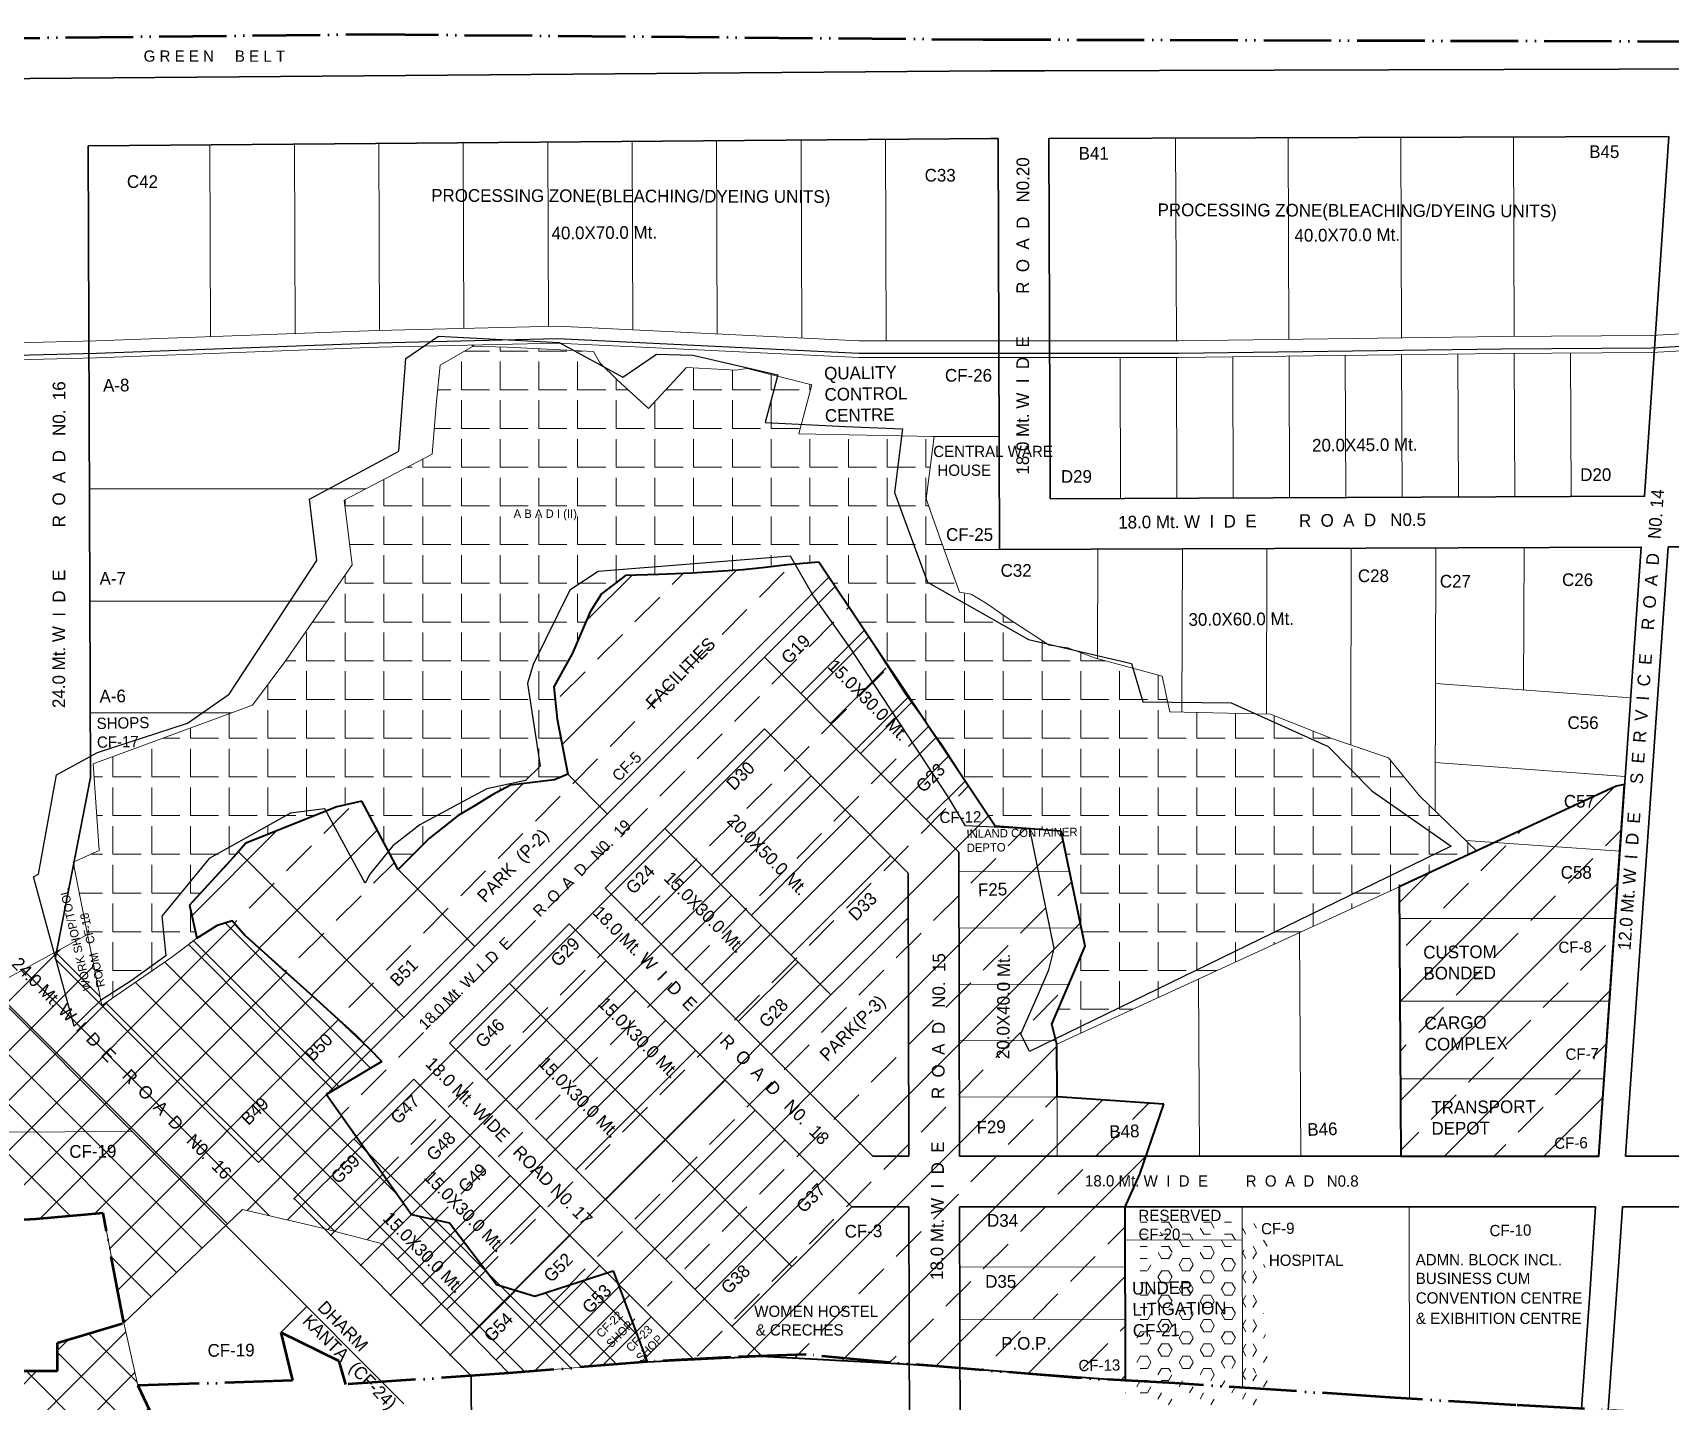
# Model space of a CAD drawing. Header units: inches. Extents: x 2755070 to 2758231, y 746334 to 747634.
# Drawn here: x 2755722 to 2756304, y 746586 to 747072 of the extents above; entities that cross this region are included whole.
import ezdxf

# ---------------------------------------------------------------- set-up
doc = ezdxf.new("R2010")
doc.units = ezdxf.units.IN
doc.header["$MEASUREMENT"] = 0
doc.linetypes.add('ACAD_ISO05W100', pattern=[33, 24, -3, 0, -3, 0, -3])
for name, color, linetype, lineweight in [('area acq', 7, 'Continuous', 5), ('BO', 7, 'Continuous', 50), ('BOUNARY PHASE 1', 7, 'Continuous', 40), ('bound old', 7, 'Continuous', 50), ('HATCH', 7, 'Continuous', 5), ('PLOT', 7, 'Continuous', 20), ('ROAD', 7, 'Continuous', 35), ('VILL.', 7, 'Continuous', 20)]:
    doc.layers.add(name, color=color, linetype=linetype, lineweight=lineweight)
for name, color, linetype in [('H.T. LINE', 7, 'Continuous'), ('Layer1', 7, 'Continuous'), ('TEXT', 7, 'Continuous'), ('VILL NEW', 7, 'Continuous')]:
    doc.layers.add(name, color=color, linetype=linetype)
doc.styles.get("Standard").update_dxf_attribs({"font": 'comic.ttf'})
pattern_1 = [(45, (2770449.656586409, 747605.5221154988), (-17.67766952966369, 17.67766952966369), []), (45, (2770467.334255934, 747605.5221154988), (-17.67766952966369, 17.67766952966369), [12.5, -6.249999999999999])]

msp = doc.modelspace()

# ---------------------------------------------------------------- hatches: boundary and pattern name
at = {"layer": 'area acq', "ltscale": 0.25}
h = msp.add_hatch(dxfattribs=at)
h.set_pattern_fill('ANSI37', color=256, scale=100, style=0)
h.set_pattern_definition([(314.9957751405544, (2756208.131703019, 746709.9857139885), (8.83948649621661, 8.838182985388126), []), (44.99577514055436, (2756208.131703019, 746709.9857139885), (-8.838182985388126, 8.83948649621661), [])])
h.paths.add_polyline_path([(2755331.876562953, 746802.3500085175), (2755373.495161295, 746811.3540250659), (2755383.851865888, 746818.825438112), (2755379.491586447, 746868.3963958323), (2755462.547255874, 746867.4527057111), (2755468.323997974, 746864.7118404806), (2755491.430966258, 746865.8658887446), (2755513.527015567, 746859.2301145196), (2755524.213986516, 746858.0760707259), (2755534.382923961, 746858.6437023878), (2755544.551861525, 746859.2113340497), (2755550.545231938, 746859.355591774), (2755556.538602352, 746859.4998494685), (2755561.874013543, 746869.7024965882), (2755591.520678639, 746869.8711242676), (2755651.545130134, 746869.8828819394), (2755651.978628755, 746820.3332131505), (2755699.271409273, 746841.7080289125), (2755706.404781938, 746812.7332989275), (2755705.92922461, 746790.8835022151), (2755681.72966814, 746782.7158719599), (2755693.88722527, 746725.9120858908), (2755741.915180445, 746752.0070670545), (2755746.931667209, 746726.826449722), (2755771.784946322, 746743.9719720185), (2755780.72497499, 746750.7587409616), (2755788.055797338, 746755.4023201764), (2755793.241016626, 746757.0097102523), (2755797.889831185, 746751.6517359316), (2755804.594854593, 746745.5793642998), (2755811.29987812, 746739.5069926679), (2755824.227308393, 746727.9673458636), (2755837.154738665, 746716.427699089), (2755846.452367783, 746706.9619407356), (2755826.605503678, 746695.5315925479), (2755856.939822674, 746652.5444308519), (2755870.45711422, 746649.6639885008), (2755887.092006564, 746627.7569737732), (2755900.698988318, 746623.5749217868), (2755928.610748291, 746632.6360262632), (2755940.614648938, 746600.3327777982), (2755891.496400952, 746596.2431036532), (2755869.09675622, 746619.2126761377), (2755846.697111607, 746642.1822486818), (2755824.912756085, 746647.8897424936), (2755796.906719923, 746654.398917377), (2755754.81980896, 746614.1209794283), (2755759.717867732, 746591.838093698), (2755767.184384108, 746576.0379541218), (2755717.184384108, 746576.0379541218), (2755717.184384108, 746597.0379541218), (2755731.184384108, 746597.0379541218), (2755731.184384108, 746607.0379541218), (2755754.766492844, 746614.089748174), (2755751.085488677, 746633.5986801684), (2755747.40448451, 746653.1076121628), (2755723.481677055, 746650.9352615476), (2755696.988645077, 746649.7503401637), (2755664.465823531, 746647.803833425), (2755645.052176714, 746640.8781981468), (2755622.402933836, 746633.0291463137), (2755619.266314507, 746646.1582631767), (2755616.489626884, 746657.7807943225), (2755614.164224148, 746667.5143577754), (2755610.275205135, 746681.2945559025), (2755586.272550941, 746681.8029098511), (2755586.53753221, 746724.9463429153), (2755518.214956641, 746720.7861380875), (2755485.776600003, 746702.913086474), (2755422.21368289, 746700.6225857139), (2755368.324639201, 746707.8684633672), (2755352.45688498, 746742.6359396875)])
at = {"layer": 'HATCH', "ltscale": 0.25}
h = msp.add_hatch(dxfattribs=at)
h.set_pattern_fill('ANGLE', color=256, scale=50, style=0)
h.set_pattern_definition([(0, (2770449.656586409, 747605.5221154988), (0, 13.75), [10, -3.75]), (90, (2770449.656586409, 747605.5221154988), (-13.75, 8.419168682528844e-16), [10, -3.75])])
h.paths.add_polyline_path([(2755741.915180445, 746752.0070670545), (2755746.931667209, 746726.826449722), (2755771.784946322, 746743.9719720185), (2755780.72497499, 746750.7587409616), (2755778.076012015, 746762.523358345), (2755792.001768351, 746777.3912323117), (2755798.070904016, 746784.4425834417), (2755830.45348382, 746797.4151860774), (2755839.266201258, 746799.3693167567), (2755852.194291353, 746775.0957173407), (2755863.355681181, 746786.2554516792), (2755873.540189624, 746794.2838681936), (2755885.491398335, 746801.5235693157), (2755892.163290501, 746805.0433589518), (2755907.731039047, 746806.9974896312), (2755912.428383827, 746808.9633922279), (2755908.707920551, 746828.5282429457), (2755907.523192048, 746839.9940460026), (2755913.987237096, 746851.7423739433), (2755920.451282263, 746866.6102479398), (2755924.379592538, 746873.0730054677), (2755932.984462976, 746879.5239911675), (2755956.575109959, 746880.3480221927), (2755974.782516718, 746881.5252093673), (2755990.454188704, 746883.2909901142), (2756001.636363268, 746884.2680554688), (2756016.705278635, 746861.9603585899), (2756032.252242565, 746837.5808123052), (2756045.388179779, 746819.3814986646), (2756059.293151498, 746797.8507453203), (2756064.219128013, 746790.5404129922), (2756087.726636052, 746788.7746322453), (2756096.18601346, 746747.9497812092), (2756084.421867013, 746720.1563920975), (2756086.1885674, 746713.1168128252), (2756235.360438108, 746781.6879654825), (2756214.991421342, 746801.2528162599), (2756204.017094016, 746814.8140124381), (2756183.835139632, 746821.6534698904), (2756162.094331861, 746830.2704799771), (2756126.344629049, 746831.1298266053), (2756123.601047277, 746843.8434480429), (2756099.511567235, 746850.3062056303), (2756090.096093178, 746853.8259952366), (2756083.444985628, 746854.8030605912), (2756068.874903202, 746864.2676454484), (2756061.43397665, 746869.5414439738), (2756055.759750605, 746872.8728836775), (2756051.644377828, 746873.6498271823), (2756044.972485542, 746892.0492626429), (2756039.734738469, 746906.799417913), (2756042.582243919, 746928.8716773391), (2755994.486422658, 746929.907602042), (2755999.183767438, 746947.3064284027), (2755976.195877075, 746953.1099611521), (2755972.184427857, 746952.4978238344), (2755954.642131686, 746953.3807142079), (2755941.090500116, 746938.8306807876), (2755929.908325672, 746949.2134716213), (2755923.943113685, 746954.9228293896), (2755921.594441295, 746959.0783000886), (2755890.895423174, 746960.7145902812), (2755878.881860256, 746961.0559745431), (2755867.096929193, 746954.2636045814), (2755865.849846482, 746941.4675800502), (2755864.228639007, 746922.7032165527), (2755833.051572561, 746906.2814555466), (2755835.919862747, 746883.3380776048), (2755812.329215765, 746849.423315227), (2755800.461145759, 746833.4842009544), (2755743.822808385, 746812.6362161636), (2755745.963633657, 746781.8880873024), (2755736.714437246, 746777.7090728581)])
h = msp.add_hatch(dxfattribs=at)
h.set_pattern_fill('ANSI33', color=256, scale=100, style=0)
h.set_pattern_definition(pattern_1)
edge = h.paths.add_edge_path()
edge.add_line((2755852.18778491, 746775.1079337895), (2755839.266201258, 746799.3693167567))
edge.add_line((2755839.266201258, 746799.3693167567), (2755830.45348382, 746797.4151860774))
edge.add_line((2755830.45348382, 746797.4151860774), (2755798.070904016, 746784.4425834417))
edge.add_line((2755798.070904016, 746784.4425834417), (2755795.036336184, 746780.9169078767))
edge.add_line((2755795.036336184, 746780.9169078767), (2755778.076012015, 746762.523358345))
edge.add_line((2755778.076012015, 746762.523358345), (2755780.72497499, 746750.7587409616))
edge.add_line((2755780.72497499, 746750.7587409616), (2755788.055797338, 746755.4023201764))
edge.add_line((2755788.055797338, 746755.4023201764), (2755793.241016626, 746757.0097102523))
edge.add_line((2755793.241016626, 746757.0097102523), (2755797.889831185, 746751.6517359316))
edge.add_line((2755797.889831185, 746751.6517359316), (2755824.227308393, 746727.9673458636))
edge.add_line((2755824.227308393, 746727.9673458636), (2755831.069767475, 746721.8594373167))
edge.add_line((2755831.069767475, 746721.8594373167), (2755841.803553104, 746711.6948198974))
edge.add_line((2755841.803553104, 746711.6948198974), (2755846.452367783, 746706.9619407356))
edge.add_line((2755846.452367783, 746706.9619407356), (2755826.791970611, 746695.2673479021))
edge.add_line((2755826.791970611, 746695.2673479021), (2755856.919047475, 746652.5738716125))
edge.add_line((2755856.919047475, 746652.5738716125), (2755870.45711422, 746649.6639885008))
edge.add_line((2755870.45711422, 746649.6639885008), (2755887.092006564, 746627.7569737732))
edge.add_line((2755887.092006564, 746627.7569737732), (2755900.698988318, 746623.5749217868))
edge.add_line((2755900.698988318, 746623.5749217868), (2755928.610748291, 746632.6360262632))
edge.add_line((2755928.610748291, 746632.6360262632), (2755940.614648938, 746600.3327777982))
edge.add_line((2755940.614648938, 746600.3327777982), (2755981.413710833, 746602.3252875209))
edge.add_line((2755981.413710833, 746602.3252875209), (2756033.771972537, 746599.5052547157))
edge.add_line((2756033.771972537, 746599.5052547157), (2756110.566118717, 746593.650821656))
edge.add_line((2756110.566118717, 746593.650821656), (2756110.384193897, 746655.3052402735))
edge.add_line((2756110.384193897, 746655.3052402735), (2756115.651943326, 746666.8984258473))
edge.add_line((2756115.651943326, 746666.8984258473), (2756124.220528245, 746691.753034234))
edge.add_line((2756124.220528245, 746691.753034234), (2756086.228573918, 746694.3813114166))
edge.add_line((2756086.228573918, 746694.3813114166), (2756086.1885674, 746713.1168128252))
edge.add_line((2756086.1885674, 746713.1168128252), (2756084.421867013, 746720.1563920975))
edge.add_line((2756084.421867013, 746720.1563920975), (2756096.18601346, 746747.9497812092))
edge.add_line((2756096.18601346, 746747.9497812092), (2756087.726636052, 746788.7746322453))
edge.add_line((2756087.726636052, 746788.7746322453), (2756064.219128013, 746790.5404129922))
edge.add_line((2756064.219128013, 746790.5404129922), (2756053.662013412, 746806.5701189637))
edge.add_line((2756053.662013412, 746806.5701189637), (2756001.636363268, 746884.2680554688))
edge.add_line((2756001.636363268, 746884.2680554688), (2755990.454188704, 746883.2909901142))
edge.add_line((2755990.454188704, 746883.2909901142), (2755982.618352652, 746882.4080997407))
edge.add_line((2755982.618352652, 746882.4080997407), (2755974.782516718, 746881.5252093673))
edge.add_line((2755974.782516718, 746881.5252093673), (2755965.678813338, 746880.9366157651))
edge.add_line((2755965.678813338, 746880.9366157651), (2755956.575109959, 746880.3480221927))
edge.add_line((2755956.575109959, 746880.3480221927), (2755944.779786348, 746879.9360066652))
edge.add_line((2755944.779786348, 746879.9360066652), (2755932.984462976, 746879.5239911675))
edge.add_line((2755932.984462976, 746879.5239911675), (2755924.379592538, 746873.0730054677))
edge.add_line((2755924.379592538, 746873.0730054677), (2755920.451282263, 746866.6102479398))
edge.add_line((2755920.451282263, 746866.6102479398), (2755917.219259739, 746859.1763109565))
edge.add_line((2755917.219259739, 746859.1763109565), (2755913.987237096, 746851.7423739433))
edge.add_line((2755913.987237096, 746851.7423739433), (2755910.755214572, 746845.8682099879))
edge.add_line((2755910.755214572, 746845.8682099879), (2755907.523192048, 746839.9940460026))
edge.add_line((2755907.523192048, 746839.9940460026), (2755908.707920551, 746828.5282429457))
edge.add_line((2755908.707920551, 746828.5282429457), (2755912.428383827, 746808.9633922279))
edge.add_line((2755912.428383827, 746808.9633922279), (2755907.731039047, 746806.9974896312))
edge.add_line((2755907.731039047, 746806.9974896312), (2755892.163290501, 746805.0433589518))
edge.add_line((2755892.163290501, 746805.0433589518), (2755888.827344537, 746803.2834641337))
edge.add_line((2755888.827344537, 746803.2834641337), (2755885.491398335, 746801.5235693157))
edge.add_line((2755885.491398335, 746801.5235693157), (2755879.51579392, 746797.9037187397))
edge.add_line((2755879.51579392, 746797.9037187397), (2755873.540189624, 746794.2838681936))
edge.add_line((2755873.540189624, 746794.2838681936), (2755868.447935343, 746790.2696599662))
edge.add_line((2755868.447935343, 746790.2696599662), (2755863.355681181, 746786.2554516792))
edge.add_line((2755863.355681181, 746786.2554516792), (2755852.184935808, 746775.1050899625))
h = msp.add_hatch(dxfattribs=at)
h.set_pattern_fill('ANSI33', color=256, scale=100, style=0)
h.set_pattern_definition(pattern_1)
h.paths.add_polyline_path([(2756208.366807699, 746673.297600925), (2756278.647309661, 746673.2924185991), (2756284.537359715, 746757.7919844985), (2756287.855194092, 746805.3901491463), (2756284.828268766, 746804.7170383334), (2756207.745541573, 746768.993981868)])
h = msp.add_hatch(dxfattribs=at)
h.set_pattern_fill('HEX', color=256, scale=20, style=0)
h.set_pattern_definition([(0, (-548615369.2682207, -148904661.637835), (0, 4.330127020000001), [2.5, -5]), (120, (-548615369.2682207, -148904661.637835), (-3.750000000933409, -2.16506351), [2.5, -4.999999999999999]), (59.99999999999999, (-548615366.7682207, -148904661.637835), (-3.750000000933408, 2.165063510000001), [2.5, -5.000000000000001])])
edge = h.paths.add_edge_path()
edge.add_line((2756110.515841007, 746593.6534647048), (2756110.419104218, 746643.4741008878))
edge.add_line((2756110.419104218, 746643.4741008878), (2756151.909362793, 746643.5626963675))
edge.add_line((2756151.909362793, 746643.5626963675), (2756152.109278679, 746591.1356906593))
edge.add_line((2756152.109278679, 746591.1356906593), (2756110.566119194, 746593.6508215964))

# ---------------------------------------------------------------- linework, layer by layer
at = {"layer": 'area acq'}
for points in [[(2755693.88722527, 746725.9120858908), (2755741.915180445, 746752.0070670545), (2755746.931667209, 746726.826449722), (2755771.784946322, 746743.9719720185), (2755780.72497499, 746750.7587409616), (2755788.055797338, 746755.4023201764), (2755793.241016626, 746757.0097102523), (2755797.889831185, 746751.6517359316), (2755804.594854593, 746745.5793642998), (2755811.29987812, 746739.5069926679), (2755824.227308393, 746727.9673458636), (2755837.154738665, 746716.427699089), (2755846.452367783, 746706.9619407356), (2755826.605503678, 746695.5315925479), (2755856.939822674, 746652.5444308519), (2755870.45711422, 746649.6639885008), (2755887.092006564, 746627.7569737732), (2755900.698988318, 746623.5749217868), (2755928.610748291, 746632.6360262632), (2755940.614648938, 746600.3327777982), (2755891.496400952, 746596.2431036532), (2755869.09675622, 746619.2126761377), (2755846.697111607, 746642.1822486818), (2755824.912756085, 746647.8897424936), (2755796.906719923, 746654.398917377), (2755754.81980896, 746614.1209794283), (2755759.717867732, 746591.838093698), (2755767.184384108, 746576.0379541218)], [(2755717.184384108, 746597.0379541218), (2755731.184384108, 746597.0379541218), (2755731.184384108, 746607.0379541218), (2755754.766492844, 746614.089748174), (2755751.085488677, 746633.5986801684), (2755747.40448451, 746653.1076121628), (2755723.481677055, 746650.9352615476), (2755696.988645077, 746649.7503401637)]]:
    msp.add_lwpolyline(points, dxfattribs=at)
at = {"layer": 'BO', "ltscale": 0.25}
msp.add_line((2755878.881860362, 746961.0559745596), (2755878.873497365, 746961.4123719416), dxfattribs=at)
at = {"layer": 'BOUNARY PHASE 1', "ltscale": 0.25}
for p, q in [((2755990.454188704, 746883.2909901142), (2755982.618352652, 746882.4080997407)), ((2756001.636363268, 746884.2680554688), (2755990.454188704, 746883.2909901142)), ((2756053.662013412, 746806.5701189637), (2756001.636363268, 746884.2680554688)), ((2755932.984462976, 746879.5239911675), (2755924.379592538, 746873.0730054677)), ((2755944.779786348, 746879.9360066652), (2755932.984462976, 746879.5239911675)), ((2755956.575109959, 746880.3480221927), (2755944.779786348, 746879.9360066652)), ((2755965.678813338, 746880.9366157651), (2755956.575109959, 746880.3480221927)), ((2755974.782516718, 746881.5252093673), (2755965.678813338, 746880.9366157651)), ((2755982.618352652, 746882.4080997407), (2755974.782516718, 746881.5252093673)), ((2755924.379592538, 746873.0730054677), (2755920.451282263, 746866.6102479398)), ((2755920.451282263, 746866.6102479398), (2755917.219259739, 746859.1763109565)), ((2755917.219259739, 746859.1763109565), (2755913.987237096, 746851.7423739433)), ((2755913.987237096, 746851.7423739433), (2755910.755214572, 746845.8682099879)), ((2755910.755214572, 746845.8682099879), (2755907.523192048, 746839.9940460026)), ((2755907.523192048, 746839.9940460026), (2755908.707920551, 746828.5282429457)), ((2755908.707920551, 746828.5282429457), (2755912.428383827, 746808.9633922279)), ((2755912.428383827, 746808.9633922279), (2755907.731039047, 746806.9974896312)), ((2755888.827344537, 746803.2834641337), (2755885.491398335, 746801.5235693157)), ((2755892.163290501, 746805.0433589518), (2755888.827344537, 746803.2834641337)), ((2755907.731039047, 746806.9974896312), (2755892.163290501, 746805.0433589518)), ((2756064.219128013, 746790.5404129922), (2756053.662013412, 746806.5701189637)), ((2755830.45348382, 746797.4151860774), (2755798.070904016, 746784.4425834417)), ((2755839.266201258, 746799.3693167567), (2755830.45348382, 746797.4151860774)), ((2755852.18778491, 746775.1079337895), (2755839.266201258, 746799.3693167567)), ((2755879.51579392, 746797.9037187397), (2755873.540189624, 746794.2838681936)), ((2755885.491398335, 746801.5235693157), (2755879.51579392, 746797.9037187397)), ((2755868.447935343, 746790.2696599662), (2755863.355681181, 746786.2554516792)), ((2755873.540189624, 746794.2838681936), (2755868.447935343, 746790.2696599662)), ((2756087.726636052, 746788.7746322453), (2756064.219128013, 746790.5404129922)), ((2755798.070904016, 746784.4425834417), (2755795.036336184, 746780.9169078767)), ((2755863.355681181, 746786.2554516792), (2755852.184935808, 746775.1050899625)), ((2756096.18601346, 746747.9497812092), (2756087.726636052, 746788.7746322453)), ((2755795.036336184, 746780.9169078767), (2755778.076012015, 746762.523358345)), ((2755778.076012015, 746762.523358345), (2755780.72497499, 746750.7587409616)), ((2755780.72497499, 746750.7587409616), (2755788.055797338, 746755.4023201764)), ((2755788.055797338, 746755.4023201764), (2755793.241016626, 746757.0097102523)), ((2755793.241016626, 746757.0097102523), (2755797.889831185, 746751.6517359316)), ((2755797.889831185, 746751.6517359316), (2755824.227308393, 746727.9673458636)), ((2756084.421867013, 746720.1563920975), (2756096.18601346, 746747.9497812092)), ((2755824.227308393, 746727.9673458636), (2755831.069767475, 746721.8594373167)), ((2755831.069767475, 746721.8594373167), (2755841.803553104, 746711.6948198974)), ((2756086.1885674, 746713.1168128252), (2756084.421867013, 746720.1563920975)), ((2755841.803553104, 746711.6948198974), (2755846.452367783, 746706.9619407356)), ((2756086.228573918, 746694.3813114166), (2756086.1885674, 746713.1168128252)), ((2755846.452367783, 746706.9619407356), (2755826.791970611, 746695.2673479021)), ((2755826.791970611, 746695.2673479021), (2755856.919047475, 746652.5738716125)), ((2756124.220528245, 746691.753034234), (2756086.228573918, 746694.3813114166)), ((2756115.651943326, 746666.8984258473), (2756124.220528245, 746691.753034234)), ((2756110.384193897, 746655.3052402735), (2756115.651943326, 746666.8984258473)), ((2755856.919047475, 746652.5738716125), (2755870.45711422, 746649.6639885008)), ((2756110.566118717, 746593.650821656), (2756110.384193897, 746655.3052402735)), ((2755870.45711422, 746649.6639885008), (2755887.092006564, 746627.7569737732)), ((2755887.092006564, 746627.7569737732), (2755900.698988318, 746623.5749217868)), ((2755900.698988318, 746623.5749217868), (2755928.610748291, 746632.6360262632)), ((2755928.610748291, 746632.6360262632), (2755940.614648938, 746600.3327777982)), ((2755940.614648938, 746600.3327777982), (2755981.413710833, 746602.3252875209)), ((2755981.413710833, 746602.3252875209), (2756033.771972537, 746599.5052547157)), ((2756033.771972537, 746599.5052547157), (2756110.566118717, 746593.650821656))]:
    msp.add_line(p, q, dxfattribs=at)
msp.add_lwpolyline([(2756208.366807699, 746673.297600925), (2756278.647309661, 746673.2924185991), (2756284.537359715, 746757.7919844985), (2756287.855194092, 746805.3901491463), (2756284.828268766, 746804.7170383334), (2756207.745541573, 746768.993981868)], close=True, dxfattribs=at)
at = {"layer": 'bound old', "linetype": 'ACAD_ISO05W100'}
for points in [[(2755227.539643645, 746751.2453789413), (2755230.261760473, 746835.9646860659), (2755222.385553122, 746886.858153671), (2755210.959024549, 746917.4451604784), (2755206.629104972, 746953.1621131897), (2755194.398363948, 746951.3805715442), (2755164.563170552, 747008.2420326769), (2755159.205345631, 747034.823954314), (2755152.566626668, 747067.282034725), (2755184.574787974, 747066.7951220274), (2755420.405415893, 747072.3224062622), (2755422.583700776, 747069.1061490774), (2755667.683166265, 747069.9675844908), (2755842.593002319, 747071.7766461372), (2756060.042990208, 747069.9485408068), (2756307.28881216, 747069.2668192387), (2756461.419985771, 747071.0465737581), (2756539.288676381, 747067.4824309647), (2756716.943103552, 747070.1911424696), (2756911.986577153, 747067.6328305602), (2757192.733786821, 747065.0209054053)], [(2755717.184384108, 746597.0379541218), (2755731.184384108, 746597.0379541218), (2755731.184384108, 746607.0379541218), (2755754.766492844, 746614.089748174), (2755747.40448451, 746653.1076121628), (2755723.481677055, 746650.9352615476), (2755664.465823531, 746647.803833425)], [(2756339.921715617, 746579.8530673981), (2756249.22411418, 746584.8958476782), (2756204.480842829, 746587.6601997018), (2756128.09440732, 746592.7293697894), (2756093.037830114, 746594.5722734928), (2756026.614835382, 746600.1009775102), (2755997.093504429, 746602.8653295636), (2755970.339809537, 746601.9438812435), (2755940.614648938, 746600.3327777982), (2755891.496400952, 746596.2431036532), (2755833.569424152, 746592.2734453976), (2755831.263075829, 746600.5665014684), (2755810.505889177, 746610.7024541497), (2755814.657323956, 746593.6556214094), (2755759.717867732, 746591.838093698), (2755764.7731179, 746581.1405136883), (2755767.184384108, 746576.0379541218), (2755717.184384108, 746576.0379541218)]]:
    msp.add_lwpolyline(points, dxfattribs=at)
at = {"layer": 'H.T. LINE'}
msp.add_lwpolyline([(2757389.346638799, 746984.81161502), (2757148.733896375, 746980.8061525524), (2756931.976053715, 746978.0457680523), (2756596.465052128, 746975.0526658595), (2756510.439950943, 746973.5854132175), (2756450.646884441, 746969.9528668523), (2756373.976709127, 746964.5468467772), (2756297.409796476, 746960.301109463), (2756244.227844834, 746959.9046973586), (2756129.394020677, 746958.4461254776), (2756015.894020677, 746958.4461254776), (2755908.752844095, 746963.613910228), (2755845.028670669, 746962.1186085939), (2755745.003450155, 746958.4246348441), (2755632.112276793, 746955.5236070752), (2755537.628937364, 746953.6971284747), (2755472.347605586, 746952.5917113721), (2755307.341836333, 746949.3286792934), (2755110.341836333, 746949.3286792934)], dxfattribs=at)
at = {"layer": 'PLOT'}
for p, q in [((2755995.330552408, 747034.2208691777), (2755995.573987649, 746963.9314615771)), ((2756025.32989916, 747034.4614280292), (2756025.577580114, 746962.9461255062)), ((2756128.373591439, 747034.906793027), (2756128.622814818, 746962.9461255074)), ((2756168.37340009, 747035.0313241964), (2756168.621327823, 746963.4447375467)), ((2756208.373208647, 747035.1558553658), (2756208.619808223, 746963.952781733)), ((2756248.373017298, 747035.2803865352), (2756248.618369219, 746964.4375488062)), ((2755785.335124867, 747032.5369572637), (2755785.571015836, 746964.425879847)), ((2755815.334471711, 747032.7775160919), (2755815.567359166, 746965.5336575254)), ((2755845.333818463, 747033.0180749435), (2755845.563733788, 746966.632402702)), ((2755875.333165215, 747033.258633795), (2755875.561475871, 746967.336306269)), ((2755905.33251206, 747033.4991926465), (2755905.559217954, 746968.0402098361)), ((2755935.331858811, 747033.739751498), (2755935.56360316, 746966.8259672958)), ((2755965.331205656, 747033.9803103262), (2755965.568795358, 746965.3787144364)), ((2756108.643474826, 746956.9461255006), (2756108.81669086, 746906.9317940061)), ((2756128.643594799, 746956.9461255006), (2756128.816531902, 746907.0123277276)), ((2756148.642868386, 746957.1904954172), (2756148.81637285, 746907.0928614491)), ((2756168.642108539, 746957.4445175144), (2756168.816213892, 746907.1733951706)), ((2756188.641348784, 746957.6985396117), (2756188.816054934, 746907.2539288921)), ((2756208.640588937, 746957.9525617089), (2756208.815895976, 746907.3344626136)), ((2756228.639829089, 746958.2065838061), (2756228.815737018, 746907.414996335)), ((2756248.639149243, 746958.4375370431), (2756248.81557806, 746907.4955300565)), ((2756268.63875289, 746958.5866117754), (2756268.815419102, 746907.576063778)), ((2756042.082223134, 746928.8776711232), (2756065.69552694, 746928.9594517227)), ((2755742.518879869, 746910.3030254038), (2755840.692623449, 746910.3061931112)), ((2756100.770454878, 746888.8992481304), (2756100.663135783, 746849.9972612967)), ((2756130.770902266, 746889.0200514949), (2756130.610917346, 746831.0272741502)), ((2756160.771349655, 746889.1408548362), (2756160.609042296, 746830.306183188)), ((2756190.771797137, 746889.2616581775), (2756190.578981326, 746819.3680510761)), ((2756220.772244526, 746889.3824615187), (2756220.514486009, 746795.9478014985)), ((2756252.1260774, 746889.5087145639), (2756251.986422879, 746838.8854914017)), ((2756065.834755659, 746888.7585719253), (2756046.165735958, 746888.7585719253)), ((2755742.656849907, 746870.4655869303), (2755826.967825764, 746870.4683073235)), ((2755995.230386616, 746837.6125489033), (2756017.794952007, 746860.1359400803)), ((2756005.827298039, 746826.9962656915), (2756025.591912796, 746846.7248154476)), ((2756289.997368702, 746836.1221131308), (2756220.639225212, 746841.1644182305)), ((2755742.796512438, 746830.7504518095), (2755793.038692722, 746830.7520729161)), ((2756016.424209369, 746816.3799824796), (2756034.80699698, 746834.7292265061)), ((2756027.021120792, 746805.7636992678), (2756043.409796176, 746822.1224698375)), ((2755912.428383832, 746808.963392223), (2755926.536307415, 746794.8296784328)), ((2755963.52844874, 746773.1179783258), (2755998.916059384, 746808.441016278)), ((2756288.050341723, 746808.1897654708), (2756220.561793191, 746813.0961518872)), ((2756039.914029581, 746792.8472213817), (2756053.662013566, 746806.5701189821)), ((2755977.657663846, 746758.9629340589), (2756013.045274583, 746794.2859719878)), ((2756005.916094245, 746730.6528455017), (2755946.926620906, 746789.7501553546)), ((2756231.434582756, 746785.458828639), (2756286.19894425, 746781.6293314237)), ((2755795.511985315, 746781.4695348635), (2755854.224434798, 746722.6497552495)), ((2755991.786879045, 746744.8078897686), (2756027.174489783, 746780.1309277208)), ((2755879.437203636, 746747.8030033547), (2755852.19429147, 746775.0957173433)), ((2755938.763578539, 746755.4629166282), (2755959.996144963, 746776.6567394042)), ((2756051.398753492, 746774.3071205586), (2756090.707077948, 746774.3910568904)), ((2755949.360489869, 746744.8466334397), (2755970.593056293, 746766.0404561923)), ((2755959.957401292, 746734.2303502278), (2755981.189967716, 746755.4241729805)), ((2756033.433277743, 746758.1198176515), (2755984.683527823, 746709.4590227273)), ((2756051.441460033, 746754.3071661515), (2756094.849483879, 746754.3998567292)), ((2755777.681460348, 746748.44827509), (2755828.782287264, 746697.2540326787)), ((2755883.5589058, 746700.3589774619), (2755926.024038648, 746742.7466229906)), ((2755973.026925349, 746721.1369342541), (2755994.25949168, 746742.33075703)), ((2755992.066566111, 746634.1181619463), (2755891.721948167, 746734.646216165)), ((2755894.155817223, 746689.7426942501), (2755936.620950071, 746732.1303397787)), ((2756051.484166668, 746734.3072117444), (2756090.792491031, 746734.3911480994)), ((2755904.752728553, 746679.1264110382), (2755947.2178614, 746721.5140565669)), ((2756051.52687321, 746714.3072573373), (2756085.871400428, 746714.3805943334)), ((2755915.349639976, 746668.5101278264), (2755957.814772823, 746710.897773355)), ((2756086.188567547, 746713.1168128361), (2756086.273575598, 746673.30660379)), ((2755925.946551306, 746657.8938446145), (2755968.411684153, 746700.2814901432)), ((2756051.569579752, 746694.3073029302), (2756086.228574091, 746694.3813114099)), ((2755828.103243304, 746645.0045063996), (2755870.819366002, 746687.642683801)), ((2755936.543462729, 746647.2775614026), (2755979.008595576, 746689.6652069313)), ((2755610.275205134, 746681.2945559059), (2755757.641395112, 746682.1249809021)), ((2755917.503041798, 746598.4084635878), (2755836.517275521, 746679.5422769987)), ((2755838.700154634, 746634.3882231878), (2755881.416277332, 746677.0264005892)), ((2755947.140374152, 746636.6612781908), (2755989.605506906, 746679.0489237194)), ((2755957.737285481, 746626.0449950022), (2756000.202418329, 746668.4326405309)), ((2755849.297066057, 746623.7719399759), (2755892.013188755, 746666.4101173773)), ((2755859.893977386, 746613.155656764), (2755902.610100084, 746655.7938341654)), ((2756013.299132535, 746655.3119847223), (2755970.833999687, 746612.9243391936)), ((2756152.026030538, 746655.3017553079), (2756211.284429883, 746655.2973857287)), ((2755870.490888809, 746602.5393735755), (2755913.207011507, 746645.1775509536)), ((2756110.409457447, 746643.4740802876), (2756151.909362828, 746643.5626963757)), ((2755902.571356507, 746613.367444989), (2755923.803922837, 746634.5612677417)), ((2756110.42968717, 746634.0002812815), (2756051.698623063, 746633.8748709203)), ((2755913.168267836, 746602.7511617772), (2755934.40083426, 746623.9449845531)), ((2755810.505889194, 746610.7024541495), (2755819.73657033, 746619.9162917815)), ((2755924.817590067, 746599.0174861064), (2755942.081692, 746616.2500857047)), ((2756110.469197878, 746615.4969696326), (2756051.738133864, 746615.3715592714))]:
    msp.add_line(p, q, dxfattribs=at)
at = {"layer": 'PLOT', "extrusion": (0, 0, -1)}
for p, q in [((2756208.36680776, 746673.2976009275), (2756207.740507485, 746769.7694196503)), ((2756284.537359723, 746757.7919845141), (2756207.792260708, 746757.7976435327)), ((2756172.866042634, 746673.3002186657), (2756172.350421851, 746752.7235941866)), ((2756136.865266809, 746673.3028732843), (2756136.456779135, 746736.2240461071)), ((2756282.483684668, 746728.3296459259), (2756208.009501105, 746728.3351374695)), ((2756280.564189912, 746700.7922773387), (2756208.175292076, 746700.7976151209)), ((2756110.384194018, 746655.3052402704), (2756110.515841027, 746593.6534647269)), ((2756151.972121397, 746655.3680312491), (2756152.109278762, 746591.1356906777)), ((2756211.284288415, 746655.3636577118), (2756211.429774506, 746587.2308771962))]:
    msp.add_line(p, q, dxfattribs=at)
at = {"layer": 'PLOT'}
for points in [[(2757389.271738052, 746989.3109916449), (2757148.667794585, 746985.3056756258), (2756931.927330732, 746982.5455124676), (2756596.406608939, 746979.55232355), (2756510.265056849, 746978.0830847025), (2756450.352182388, 746974.4432597756), (2756373.693864346, 746969.0380757451), (2756297.268370271, 746964.8001802862), (2756244.182497501, 746964.4044843316), (2756129.365443349, 746962.9461255074), (2756016.002482772, 746962.9461255074), (2755908.808532476, 746968.116455704), (2755844.892845511, 746966.6166601479), (2755744.862608433, 746962.922501117), (2755632.010988235, 746960.0224897861), (2755537.547356129, 746958.1963921487), (2755472.265025735, 746957.0909581184), (2755307.297346234, 746953.8286792934), (2755110.341836333, 746953.8286792934)], [(2757389.371605635, 746983.3118228316), (2757148.755930305, 746979.3063115478), (2756931.992294669, 746976.5458532572), (2756596.484533191, 746973.5527799428), (2756510.498249054, 746972.0861893892), (2756450.74511838, 746968.4560692012), (2756374.070990682, 746963.0497704446), (2756297.456938505, 746958.8014191687), (2756244.242960572, 746958.4047683477), (2756129.403546572, 746956.9461255074), (2756015.857866645, 746956.9461255074), (2755908.734281301, 746962.1130617559), (2755845.073945761, 746960.6192581058), (2755745.050397277, 746956.9253460765), (2755632.146039605, 746954.0239795148), (2755537.656131148, 746952.1973739266), (2755472.375132203, 746951.0919624567), (2755307.356666327, 746947.8286792934), (2755110.341836333, 746947.8286792934)]]:
    msp.add_lwpolyline(points, dxfattribs=at)
at = {"layer": 'ROAD'}
for p, q in [((2755742.096744595, 747032.190237208), (2755742.873991584, 746807.7681791175)), ((2756303.266021447, 746889.7146407187), (2756357.690153015, 746889.9337913513)), ((2755802.568415483, 746671.0879940677), (2756007.476607361, 746875.6222843563)), ((2756051.383700525, 746781.3565831303), (2755982.337477734, 746850.5290268126)), ((2755925.694054482, 746768.5563326019), (2755982.31423155, 746825.0731933068)), ((2756033.399593668, 746773.8944439122), (2755982.31423155, 746825.0731933068)), ((2755742.873991584, 746807.7681791175), (2755730.337986933, 746743.4504644151)), ((2756051.383700525, 746781.3565831303), (2756051.614417811, 746673.3091594789)), ((2756033.614373883, 746673.3104867532), (2756033.399593668, 746773.8944439122)), ((2755925.694054482, 746768.5563326019), (2756020.765156788, 746673.3114342343)), ((2755870.489381743, 746713.4523934124), (2755912.954514591, 746755.840038941)), ((2756013.299132535, 746655.3119847223), (2755912.954514591, 746755.840038941)), ((2755802.568415483, 746671.0879940677), (2755730.337986933, 746743.4504644151)), ((2755854.243017571, 746585.3467645261), (2755704.341175803, 746735.5226364357)), ((2755981.413710979, 746602.3252875216), (2755870.489381743, 746713.4523934124)), ((2755815.033719247, 746658.09792235), (2755857.749841945, 746700.7360997514)), ((2755957.079204754, 746601.2251565603), (2755857.749841945, 746700.7360997514)), ((2756020.765156788, 746673.3114342343), (2756033.614373883, 746673.3104867532)), ((2755878.18713619, 746595.3310375239), (2755815.284709097, 746658.3484542228)), ((2756033.652809938, 746655.3104838727), (2756033.847763972, 746564.0113416731)), ((2756051.652853773, 746655.3091565983), (2756051.850066637, 746562.9521915128)), ((2755878.18713619, 746595.3310375239), (2755878.522420046, 746535.8319821905))]:
    msp.add_line(p, q, dxfattribs=at)
at = {"layer": 'ROAD', "extrusion": (0, 0, -1)}
for p, q in [((2756276.992139337, 746673.2925406329), (2756051.614417811, 746673.3091594789)), ((2756342.588817352, 746673.2877036927), (2756288.219993585, 746673.2917127337)), ((2756033.652809938, 746655.3104838727), (2756013.299132535, 746655.3119847223)), ((2756341.407953972, 746655.287790708), (2756287.046953221, 746655.2917991669))]:
    msp.add_line(p, q, dxfattribs=at)
at = {"layer": 'ROAD'}
for points in [[(2755155.935553789, 747050.810647577), (2755297.489253283, 747052.7386013567), (2755320.054423928, 747052.7386013567), (2755721.375975251, 747056.0248530507), (2756062.683876395, 747058.7617338002), (2756081.742741108, 747058.7617338002), (2756367.476875663, 747059.6513081491)], [(2755742.096744537, 747032.1902371943), (2756062.780100465, 747034.7617338002), (2756065.32909894, 747034.7617338002)], [(2756065.328900695, 747034.8189809322), (2756065.834755659, 746888.7585719228), (2756293.730364203, 746889.6762433052), (2756278.647309661, 746673.2924185991), (2756205.393399954, 746673.2978201509)], [(2756083.772273064, 746906.8309471905), (2756083.329190254, 747034.766556561), (2756303.60133183, 747035.4523285031)], [(2756303.60133183, 747035.4523285031), (2756294.959000945, 746907.6813366115), (2756083.772273064, 746906.8309471905)], [(2756303.266021371, 746889.7146407068), (2756288.791137457, 746682.0557277799), (2756288.219993472, 746673.2917127311)], [(2756051.652853608, 746655.3091565967), (2756277.477074504, 746655.2925048172), (2756275.575436592, 746626.1125049889), (2756272.547187448, 746583.5990864336)], [(2756287.046953082, 746655.2917991579), (2756285.672453403, 746634.2005589306), (2756282.030530691, 746583.0718132257)]]:
    msp.add_lwpolyline(points, dxfattribs=at)
at = {"layer": 'VILL NEW', "ltscale": 0.25}
msp.add_lwpolyline([(2756226.264522529, 746783.4053757412), (2756076.426643077, 746710.516093819), (2756073.336853468, 746716.7973434167), (2756079.71382004, 746731.0198621409), (2756083.36015093, 746739.4658849438), (2756085.207989854, 746747.0370235959), (2756076.560957653, 746789.5363840009), (2756053.720654031, 746790.6580773201), (2756047.524625827, 746800.9884916618), (2756012.709025392, 746853.8617916306), (2755999.731275203, 746872.2078392799), (2755991.535099623, 746886.4142610526), (2755923.277035312, 746880.9295841111), (2755913.194660733, 746874.3458492063), (2755900.159819221, 746847.9812518976), (2755898.137412832, 746841.2055734236), (2755902.648489516, 746811.8176635508), (2755897.440484363, 746806.7307561565), (2755883.66176088, 746803.8330728961), (2755878.382910034, 746800.9811096806), (2755859.906931534, 746790.9992384014), (2755850.299884068, 746783.5356949935), (2755842.118818179, 746773.4327260733), (2755840.43004716, 746770.2471274869), (2755826.170231029, 746796.641382315), (2755813.91346088, 746795.1342576973), (2755785.117444185, 746779.0085557508), (2755768.315408079, 746758.5649543547), (2755769.655714982, 746744.5131442915), (2755757.409242033, 746735.6236192762), (2755746.4470588, 746728.5645571409), (2755737.138929098, 746719.4893964435), (2755722.68069862, 746772.5549818742), (2755724.440315688, 746773.5056362782), (2755730.838864277, 746808.7876034732), (2755745.443685297, 746816.678035021), (2755777.329328763, 746827.084981765), (2755792.215227196, 746837.4004884172), (2755823.371817434, 746884.9216778824), (2755820.740349027, 746906.6228969938), (2755852.462507895, 746923.7611777985), (2755854.914380554, 746956.6699481099), (2755866.512057831, 746964.5117381834), (2755909.40907946, 746962.310924422), (2755931.997505044, 746950.0323934193), (2755944.025322442, 746958.1921350579), (2755956.875656844, 746957.8475608679), (2755987.074248841, 746950.7733815133), (2755982.535561088, 746933.8721984895), (2756011.090466156, 746932.4342021693), (2756031.323654254, 746931.6482865378), (2756028.467925639, 746909.0243111352), (2756040.178298669, 746877.1359757157), (2756076.16188934, 746856.8584169343), (2756112.649126777, 746848.2747109924), (2756116.766567355, 746834.6715323769), (2756148.125034457, 746834.3574116798), (2756182.507495463, 746818.833702088), (2756198.07158641, 746803.0520479553)], close=True, dxfattribs=at)
at = {"layer": 'VILL.'}
for p, q in [((2755878.881860256, 746961.0559745431), (2755867.096929193, 746954.2636045814)), ((2755890.895423174, 746960.7145902812), (2755878.881860256, 746961.0559745431)), ((2755921.594441295, 746959.0783000886), (2755890.895423174, 746960.7145902812)), ((2755890.895423174, 746960.7145902812), (2755890.895423174, 746960.7145902812)), ((2755923.943113685, 746954.9228293896), (2755921.594441295, 746959.0783000886)), ((2755867.096929193, 746954.2636045814), (2755865.849846482, 746941.4675800502)), ((2755929.908325672, 746949.2134716213), (2755923.943113685, 746954.9228293896)), ((2755923.943113685, 746954.9228293896), (2755923.943113685, 746954.9228293896)), ((2755954.642131686, 746953.3807142079), (2755941.090500116, 746938.8306807876)), ((2755972.184427857, 746952.4978238344), (2755954.642131686, 746953.3807142079)), ((2755976.195877075, 746953.1099611521), (2755972.184427857, 746952.4978238344)), ((2755999.183767438, 746947.3064284027), (2755976.195877075, 746953.1099611521)), ((2755976.195877075, 746953.1099611521), (2755976.195877075, 746953.1099611521)), ((2755941.090500116, 746938.8306807876), (2755929.908325672, 746949.2134716213)), ((2755972.184427857, 746952.4978238344), (2755972.184427857, 746952.4978238344)), ((2755994.486422658, 746929.907602042), (2755999.183767438, 746947.3064284027)), ((2755999.183767438, 746947.3064284027), (2755999.183767438, 746947.3064284027)), ((2755865.849846482, 746941.4675800502), (2755864.228639007, 746922.7032165527)), ((2755865.849846482, 746941.4675800502), (2755865.849846482, 746941.4675800502)), ((2755941.090500116, 746938.8306807876), (2755941.090500116, 746938.8306807876)), ((2756042.582243919, 746928.8716773391), (2755994.486422658, 746929.907602042)), ((2756039.734738469, 746906.799417913), (2756042.582243919, 746928.8716773391)), ((2756042.582243919, 746928.8716773391), (2756042.582243919, 746928.8716773391)), ((2755864.228639007, 746922.7032165527), (2755833.051572561, 746906.2814555466)), ((2755833.051572561, 746906.2814555466), (2755835.919862747, 746883.3380776048)), ((2756044.972485542, 746892.0492626429), (2756039.734738469, 746906.799417913)), ((2756051.644377828, 746873.6498271823), (2756044.972485542, 746892.0492626429)), ((2755835.919862747, 746883.3380776048), (2755812.329215765, 746849.423315227)), ((2755974.782516718, 746881.5252093673), (2755990.454188704, 746883.2909901142)), ((2755990.454188704, 746883.2909901142), (2756001.636363268, 746884.2680554688)), ((2755990.454188704, 746883.2909901142), (2755990.454188704, 746883.2909901142)), ((2756001.636363268, 746884.2680554688), (2756016.705278635, 746861.9603585899)), ((2755924.379592538, 746873.0730054677), (2755932.984462976, 746879.5239911675)), ((2755932.984462976, 746879.5239911675), (2755956.575109959, 746880.3480221927)), ((2755932.984462976, 746879.5239911675), (2755932.984462976, 746879.5239911675)), ((2755956.575109959, 746880.3480221927), (2755974.782516718, 746881.5252093673)), ((2755956.575109959, 746880.3480221927), (2755956.575109959, 746880.3480221927)), ((2755974.782516718, 746881.5252093673), (2755974.782516718, 746881.5252093673)), ((2755920.451282263, 746866.6102479398), (2755924.379592538, 746873.0730054677)), ((2756055.759750605, 746872.8728836775), (2756051.644377828, 746873.6498271823)), ((2756061.43397665, 746869.5414439738), (2756055.759750605, 746872.8728836775)), ((2756055.759750605, 746872.8728836775), (2756055.759750605, 746872.8728836775)), ((2755913.987237096, 746851.7423739433), (2755920.451282263, 746866.6102479398)), ((2756068.874903202, 746864.2676454484), (2756061.43397665, 746869.5414439738)), ((2756016.705278635, 746861.9603585899), (2756032.252242565, 746837.5808123052)), ((2756083.444985628, 746854.8030605912), (2756068.874903202, 746864.2676454484)), ((2756090.096093178, 746853.8259952366), (2756083.444985628, 746854.8030605912)), ((2755812.329215765, 746849.423315227), (2755800.461145759, 746833.4842009544)), ((2755907.523192048, 746839.9940460026), (2755913.987237096, 746851.7423739433)), ((2756099.511567235, 746850.3062056303), (2756090.096093178, 746853.8259952366)), ((2756090.096093178, 746853.8259952366), (2756090.096093178, 746853.8259952366)), ((2756123.601047277, 746843.8434480429), (2756099.511567235, 746850.3062056303)), ((2756099.511567235, 746850.3062056303), (2756099.511567235, 746850.3062056303)), ((2756126.344629049, 746831.1298266053), (2756123.601047277, 746843.8434480429)), ((2756123.601047277, 746843.8434480429), (2756123.601047277, 746843.8434480429)), ((2755908.707920551, 746828.5282429457), (2755907.523192048, 746839.9940460026)), ((2756032.252242565, 746837.5808123052), (2756045.388179779, 746819.3814986646)), ((2755800.461145759, 746833.4842009544), (2755743.822808385, 746812.6362161636)), ((2756162.094331861, 746830.2704799771), (2756126.344629049, 746831.1298266053)), ((2755912.428383827, 746808.9633922279), (2755908.707920551, 746828.5282429457)), ((2755908.707920551, 746828.5282429457), (2755908.707920551, 746828.5282429457)), ((2756183.835139632, 746821.6534698904), (2756162.094331861, 746830.2704799771)), ((2756162.094331861, 746830.2704799771), (2756162.094331861, 746830.2704799771)), ((2756045.388179779, 746819.3814986646), (2756059.293151498, 746797.8507453203)), ((2756204.017094016, 746814.8140124381), (2756183.835139632, 746821.6534698904)), ((2756214.991421342, 746801.2528162599), (2756204.017094016, 746814.8140124381)), ((2755743.822808385, 746812.6362161636), (2755745.963633657, 746781.8880873024)), ((2755907.731039047, 746806.9974896312), (2755912.428383827, 746808.9633922279)), ((2755885.491398335, 746801.5235693157), (2755892.163290501, 746805.0433589518)), ((2755892.163290501, 746805.0433589518), (2755907.731039047, 746806.9974896312)), ((2755798.070904016, 746784.4425834417), (2755830.45348382, 746797.4151860774)), ((2755830.45348382, 746797.4151860774), (2755839.266201258, 746799.3693167567)), ((2755839.266201258, 746799.3693167567), (2755852.194291353, 746775.0957173407)), ((2755873.540189624, 746794.2838681936), (2755885.491398335, 746801.5235693157)), ((2756059.293151498, 746797.8507453203), (2756064.219128013, 746790.5404129922)), ((2756235.360438108, 746781.6879654825), (2756214.991421342, 746801.2528162599)), ((2755863.355681181, 746786.2554516792), (2755873.540189624, 746794.2838681936)), ((2756064.219128013, 746790.5404129922), (2756064.219128013, 746790.5404129922)), ((2756064.219128013, 746790.5404129922), (2756087.726636052, 746788.7746322453)), ((2755792.001768351, 746777.3912323117), (2755798.070904016, 746784.4425834417)), ((2755852.194291353, 746775.0957173407), (2755863.355681181, 746786.2554516792)), ((2756087.726636052, 746788.7746322453), (2756096.18601346, 746747.9497812092)), ((2755745.963633657, 746781.8880873024), (2755736.714437246, 746777.7090728581)), ((2756086.1885674, 746713.1168128252), (2756235.360438108, 746781.6879654825)), ((2755736.714437246, 746777.7090728581), (2755741.915180445, 746752.0070670545)), ((2755778.076012015, 746762.523358345), (2755792.001768351, 746777.3912323117)), ((2755780.72497499, 746750.7587409616), (2755778.076012015, 746762.523358345)), ((2755741.915180445, 746752.0070670545), (2755746.931667209, 746726.826449722)), ((2755771.784946322, 746743.9719720185), (2755780.72497499, 746750.7587409616)), ((2755746.931667209, 746726.826449722), (2755771.784946322, 746743.9719720185)), ((2756096.18601346, 746747.9497812092), (2756084.421867013, 746720.1563920975)), ((2756084.421867013, 746720.1563920975), (2756084.421867013, 746720.1563920975)), ((2756084.421867013, 746720.1563920975), (2756086.1885674, 746713.1168128252))]:
    msp.add_line(p, q, dxfattribs=at)

# ---------------------------------------------------------------- texts
at = {"layer": 'Layer1'}
for s, rotation, p in [('PARK  (P-2)', 46, (2755883.058278476, 746763.087378812)), ('PARK(P-3)', 45, (2756004.634677927, 746706.7514206809))]:
    msp.add_text(s, height=4.5, rotation=rotation, dxfattribs=at).set_placement(p)
at = {"layer": 'TEXT'}
for s, height, rotation, p in [('G R E E N     B E L T', 4, 359.9587287018464, (2755761.805423652, 747062.0496370269)), ('18.0 Mt. W  I  D  E         R  O  A  D   N0.20', 4.5, 89.95872870187239, (2756076.282681176, 746915.3980214985)), ('PROCESSING ZONE(BLEACHING/DYEING UNITS)', 4.5, 359.821903600747, (2755863.937799749, 747012.3244060108)), ('PROCESSING ZONE(BLEACHING/DYEING UNITS)', 4.5, 359.821903600747, (2756121.949197189, 747007.193738492)), ('40.0X70.0 Mt.', 4.5, 0.5177634771839537, (2755906.70794074, 746998.9111583584)), ('40.0X70.0 Mt.', 4.5, 0.5177634771839537, (2756170.608636947, 746998.0912479709)), ('24.0 Mt. W  I  D  E         R  O  A  D   N0.  16', 4.5, 89.95872870187239, (2755733.906160319, 746832.4867579059)), ('20.0X45.0 Mt.', 4.5, 0.5177634771839537, (2756176.844627993, 746923.5545932685)), ('12.0 Mt. W  I  D  E      S  E  R  V  I  C  E     R  O  A  D   N0. 14', 4.5, 85.82190360077553, (2756289.923397941, 746746.3071587167)), ('18.0 Mt. W  I  D  E         R  O  A  D   N0.5', 4.5, 0.5177634771839537, (2756107.986996067, 746896.2189091041)), ('30.0X60.0 Mt.', 4.5, 0.5177634771839537, (2756132.959208475, 746861.6689606707)), ('15.0X30.0 Mt.', 4.5, 314.6341454029222, (2756004.453533167, 746847.0246585223)), ('18.0 Mt. W  I  D  E         R  O  A  D   N0.  19', 4, 44.63414540292217, (2755861.900545587, 746717.9324302727)), ('20.0X50.0 Mt.', 4.5, 314.6341454029222, (2755968.66345529, 746792.175439852)), ('15.0X30.0 Mt.', 4.5, 314.6341454029222, (2755946.257170686, 746771.7166891226)), ('18.0 Mt. W  I  D  E         R  O  A  D   N0.  18', 4.5, 314.6341454029222, (2755921.027787053, 746759.5228163663)), ('24.0 Mt. W  I  D  E    R  O  A  D   N0.  16', 4.5, 314.6341454029222, (2755714.652731293, 746741.2840249853)), ('18.0 Mt. W  I  D  E         R  O  A  D   N0.  15', 4.5, 89.6058505193619, (2756045.773809148, 746629.3766599752)), ('20.0X40.0 Mt.', 4.5, 89.6058505193619, (2756069.285517582, 746707.797980136)), ('15.0X30.0 Mt.', 4.5, 314.6341454029222, (2755922.881975794, 746727.1902894971)), ('18.0 Mt. WIDE   ROAD N0. 17', 4.5, 314.6341454029222, (2755861.583855306, 746705.8302970973)), ('15.0X30.0 Mt.', 4.5, 314.6341454029222, (2755901.64940937, 746705.9964667212)), ('CF-19', 4.5, 0.5177634771839537, (2755735.414311965, 746672.731598946)), ('15.0X30.0 Mt.', 4.5, 314.6341454029222, (2755861.072166847, 746665.4932665776)), ('18.0 Mt. W  I  D  E         R  O  A  D   N0.8', 4, 359.9587287018464, (2756096.169250762, 746662.5638773104)), ('15.0X30.0 Mt.', 4.5, 314.6341454029222, (2755846.444736724, 746650.8925275316)), ('HOSPITAL', 4, 359.9587287018464, (2756161.48415173, 746634.3801835456)), ('ADMN. BLOCK INCL.', 4, 359.9587287018464, (2756213.632228715, 746634.5607893912)), ('BUSINESS CUM', 4, 359.9587287018464, (2756213.655212173, 746627.9245623292)), ('DHARM', 4.5, 314.6341454029222, (2755823.233505455, 746619.2389496274)), ('CONVENTION CENTRE', 4, 359.9587287018464, (2756213.679225394, 746620.9909733755)), ('KANTA  (CF-24)', 4.5, 314.6341454029222, (2755817.943797936, 746614.4114482354)), ('WOMEN HOSTEL', 4, 359.9587287018464, (2755978.688737308, 746616.2493369912)), ('& EXIBHITION CENTRE', 4, 359.9587287018464, (2756213.70429399, 746613.752693231)), ('& CRECHES', 4, 359.9587287018464, (2755979.198086099, 746609.6357074238)), ('CF-19', 4.5, 0.5177634771839537, (2755784.53226036, 746602.0859919393))]:
    msp.add_text(s, height=height, rotation=rotation, dxfattribs=at).set_placement(p)
at = {"layer": 'TEXT', "attachment_point": 1}
for s, insert, char_height, width, rotation in [('B41', (2756093.918606877, 747031.771726191), 4.5, 40.3815, 359.9476776770606), ('B45', (2756275.270903707, 747032.3363292217), 4.5, 40.3815, 359.9476776770606), ('C33', (2756039.213556528, 747023.9699901938), 4.5, 40.3815, 359.9476776770606), ('C42', (2755755.866500974, 747021.7190271616), 4.5, 40.3815, 359.9476776770606), ('QUALITY CONTROL\\PCENTRE', (2756003.493397593, 746953.594724685), 4.5, 40.3815, 0.9999999999999998), ('A-8', (2755747.357594132, 746949.3667054176), 4.5, 40.3815, 0.5177634771861417), ('D29', (2756087.602861047, 746916.9824165106), 4.5, 40.3815, 0.12234536647130526), ('D20', (2756272.060115576, 746917.6212523282), 4.5, 40.3815, 0.12234536647130526), ('C32', (2756066.194569468, 746883.6189081371), 4.5, 40.3815, 359.9476776770606), ('A-7', (2755746.108174682, 746880.7455626726), 4.5, 40.3815, 0.5177634771861417), ('C27', (2756222.215639472, 746879.7778677642), 4.5, 40.3815, 359.9476776770606), ('C26', (2756265.615864754, 746880.326587826), 4.5, 40.3815, 359.9476776770606), ('FACILITIES', (2755939.634806752, 746835.0473600626), 4.5, 40.38149999999999, 45.67560423457742), ('G19', (2755987.799104095, 746850.961332947), 4.5, 40.3815, 45.19843323757584), ('A-6', (2755746.108174682, 746838.949046731), 4.5, 40.3815, 0.5177634771861417), ('SHOPS\\PCF-17', (2755745.061413169, 746829.0267299116), 4, 40.3815, 0.9999999999999998), ('C56', (2756267.565872908, 746829.5557361245), 4.5, 40.3815, 359.9476776770606), ('CF-5', (2755927.779075384, 746808.9695434868), 4, 40.3815, 45), ('D30', (2755968.271349669, 746806.1187366247), 4.5, 40.3815, 45.12234536647131), ('G23', (2756035.658402324, 746805.3187842071), 4.5, 40.3815, 44.94767767706054), ('C57', (2756266.264789224, 746801.6155627966), 4.5, 40.3815, 359.9476776770606), (' CF-12', (2756042.979854584, 746795.5929329395), 4, 40.3815, 0.9999999999999998), ('INLAND CONTAINER\\PDEPTO', (2756054.043579578, 746789.325997144), 3, 40.3815, 0.9999999999999998), ('G24', (2755932.581084013, 746769.1933604479), 4.5, 40.3815, 45.12234536647131), ('C58', (2756265.141282558, 746776.3663839698), 4.5, 40.3815, 359.9476776770606), ('WORK SHOP/TOOL ROOM   CF-18', (2755740.340650916, 746731.8941028416), 3, 40.3815, 103.00000000000001), ('D33', (2756011.702654362, 746759.7501251101), 4.5, 40.3815, 44.94767767706054), ('F25', (2756058.081054449, 746770.1320486367), 4.5, 40.3815, 1.9957751405543351), ('G29', (2755905.904164553, 746743.4510079622), 4.5, 40.3815, 44.94767767706054), (' CF-8', (2756262.820621729, 746749.458877176), 4, 40.3815, 0.9999999999999998), ('CUSTOM BONDED', (2756216.310505748, 746748.0050340295), 4.5, 40.3815, 0.5177634771861417), ('B51', (2755848.86471951, 746736.4709031284), 4.5, 40.3815, 44.62803794383409), ('G28', (2755979.913954854, 746721.7739621103), 4.5, 40.3815, 44.94767767706054), ('G46', (2755879.156190395, 746714.6191468239), 4.5, 40.3815, 44.94767767706054), ('CARGO COMPLEX', (2756216.731350303, 746722.7836115956), 4.5, 40.3815, 0.9957751405543458), ('B50', (2755818.572657298, 746709.8671383018), 4.5, 40.3815, 44.94767771109716), ('CF-7', (2756266.818591714, 746711.5262901783), 4, 40.3815, 0.9999999999999998), ('B49', (2755795.860012889, 746687.1959382594), 4.5, 40.3815, 44.62803794383409), ('G47', (2755849.031685829, 746687.5411316454), 4.5, 40.3815, 44.94767767706054), ('TRANSPORT \\PDEPOT', (2756219.161233068, 746692.9103516638), 4.5, 40.3815, 0.5177634771861417), ('F29', (2756057.595710039, 746685.781067133), 4.5, 40.3815, 1.9957751405543351), ('B46', (2756175.054091215, 746685.0092313588), 4.5, 40.3815, 1.9476776770605702), ('G48', (2755861.771971464, 746674.4680400193), 4.5, 40.3815, 45), ('B48', (2756104.733606458, 746684.2373875678), 4.5, 40.3815, 1.9476776770605702), ('CF-6', (2756262.820621729, 746679.913161248), 4, 40.3815, 0.9999999999999998), ('G59', (2755827.799119473, 746666.3473088741), 4.5, 40.3815, 44.94767767706054), ('G49', (2755873.075343609, 746663.1440045834), 4.5, 40.3815, 45), ('G37', (2755993.152068138, 746656.0436095297), 4.5, 40.3815, 44.94767767706054), ('D34', (2756061.393768549, 746652.7603422999), 4.5, 40.3815, 359.9476776770606), ('CF-3', (2756010.759269357, 746648.8725332022), 4.5, 40.3815, 0.9999999999999998), (' CF-9', (2756157.192352176, 746649.5183225274), 4, 40.3815, 0.9999999999999998), (' CF-10', (2756238.352814078, 746648.845582217), 4, 40.3815, 0.9999999999999998), ('G52', (2755903.41551137, 746631.3585920632), 4.5, 40.3815, 44.94767767706054), ('G38', (2755966.4040941, 746627.2117483914), 4.5, 40.3815, 44.94767767706054), ('G53', (2755917.095884562, 746620.2564285398), 4.5, 40.3815, 44.94767767706054), ('D35', (2756060.715865374, 746631.0930754244), 4.5, 40.3815, 359.9476776770606), ('UNDER LITIGATION\\PCF-21', (2756112.853225112, 746628.6319557428), 4.5, 40.3815, 0.9999999999999998), ('G54', (2755882.182944894, 746610.1647692919), 4.5, 40.3815, 44.94767767706054), ('CF-22\\PSHOP', (2755922.249427557, 746610.7065607011), 3, 40.3815, 45), ('CF-23\\PSHOP', (2755932.825896025, 746605.6806494296), 3, 40.3815, 45), ('P.O.P.', (2756066.388830781, 746609.0881113708), 4.5, 40.3815, 0.12234536647130526), (' CF-13', (2756092.309855223, 746600.9060271382), 4, 40.3815, 0.9999999999999998)]:
    msp.add_mtext(s, dxfattribs=dict(at, insert=insert, char_height=char_height, width=width, rotation=rotation))
at = {"layer": 'TEXT', "width": 40.3815, "attachment_point": 1}
for s, insert, char_height in [('CF-26', (2756046.428657532, 746952.9064151943), 4.5), ('CENTRAL WARE\\P HOUSE', (2756042.273944616, 746925.6245470941), 4), ('A B A D I (II)', (2755893.206674457, 746903.0068202913), 3), ('CF-25', (2756046.819100857, 746896.3599180281), 4.5), ('C28', (2756193.11055696, 746881.7156223357), 4.5), ('RESERVED\\PCF-20', (2756115.161962867, 746654.2820807397), 4)]:
    msp.add_mtext(s, dxfattribs=dict(at, insert=insert, char_height=char_height))

doc.saveas('drawing.dxf')
